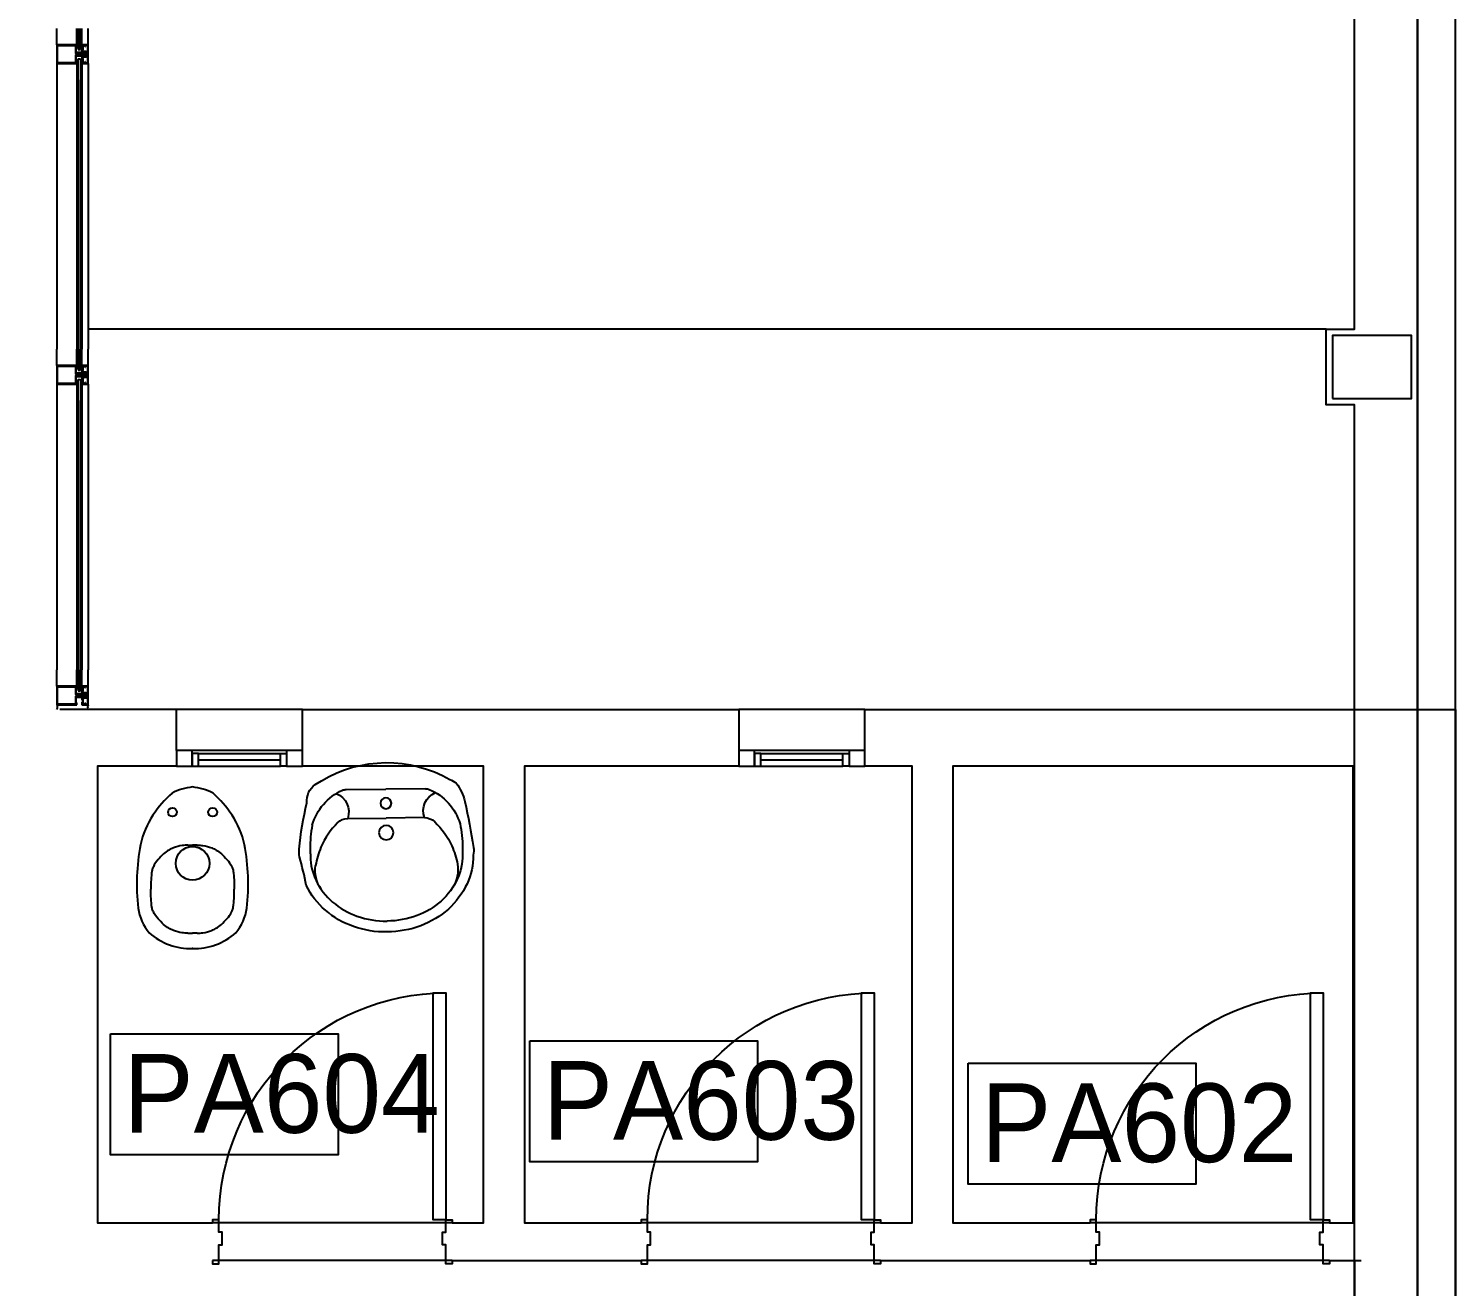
# Model space of a CAD drawing. Header units: millimetres. Extents: x 1473.7 to 1568.7, y 1808.4 to 1881.8.
# Drawn here: x 1505.091 to 1509.62, y 1818.577 to 1822.571 of the extents above; entities that cross this region are included whole.
import ezdxf

# ---------------------------------------------------------------- set-up
doc = ezdxf.new("R2010")
doc.units = ezdxf.units.MM
doc.layers.get('0').update_dxf_attribs({"linetype": 'CONTINUOUS'})
for name, color, linetype in [('0-OBSERVACIONES', 6, 'CONTINUOUS'), ('10-CARP-HOJA-PUER', 4, 'CONTINUOUS'), ('10-CARP-MARC', 2, 'CONTINUOUS'), ('10-CARP-SLIA', 14, 'CONTINUOUS'), ('AR - CARPINTERIA 1', 1, 'CONTINUOUS'), ('AR - CURTAIN WALL', 1, 'CONTINUOUS'), ('AR - INST. SANITARIA', 2, 'CONTINUOUS'), ('AR - LADRILLO VISTO', 3, 'CONTINUOUS'), ('AR - PROYECCION 1', 2, 'CONTINUOUS'), ('AR - REVESTIMIENTO', 21, 'CONTINUOUS'), ('AR - REVOQUE', 8, 'CONTINUOUS'), ('AR - VISTA 1', 8, 'CONTINUOUS'), ('ES - LINEA OFICIAL', 6, 'CONTINUOUS'), ('ES-COLUMNAS', 5, 'CONTINUOUS'), ('ESTRUCTURA', 3, 'CONTINUOUS'), ('SANITARIO', 2, 'CONTINUOUS'), ('Sanitario_Detalle', 8, 'CONTINUOUS'), ('TEXTO', 7, 'CONTINUOUS')]:
    doc.layers.add(name, color=color, linetype=linetype)

# ---------------------------------------------------------------- blocks, each defined once
blk = doc.blocks.new('Puerta 76.1')
at = {"layer": '10-CARP-HOJA-PUER'}
blk.add_lwpolyline([(0.02, 0.13), (0.06, 0.13), (0.06, 0.85), (0.02, 0.85), (0.02, 0.13)], dxfattribs=at)
at = {"layer": '10-CARP-MARC'}
for points in [[(0, 0), (0, -0.01), (0.02, -0.01), (0.02, 0.05), (0.03, 0.05), (0.03, 0.09), (0.02, 0.09), (0.02, 0.13), (0, 0.13), (0, 0.12)], [(0.76, 0), (0.76, -0.01), (0.74, -0.01), (0.74, 0.05), (0.73, 0.05), (0.73, 0.09), (0.74, 0.09), (0.74, 0.13), (0.76, 0.13), (0.76, 0.12)]]:
    blk.add_lwpolyline(points, dxfattribs=at)
at = {"layer": '10-CARP-SLIA'}
for p, q in [((0, 0.12), (0.76, 0.12)), ((0, 0), (0.76, 0))]:
    blk.add_line(p, q, dxfattribs=at)
blk.add_arc((0.02, 0.13), 0.72, 0, 90, dxfattribs=at)
blk = doc.blocks.new('CWALL 02')
for p, q in [((0.051808, 0.098935), (0, 0.098935)), ((0.111021, 0.098935), (0.051808, 0.098935)), ((0.051808, 0.098935), (0.051808, 0.035774)), ((0.053782, 0.041104), (0.053782, 0.095974)), ((0.054769, 0.096961), (0.10806, 0.096961)), ((0.109047, 0.095974), (0.109047, 0.041104)), ((0.111021, 0.098935), (0.162829, 0.098935)), ((0.111021, 0.035774), (0.111021, 0.098935)), ((0.051808, 0.035774), (0, 0.035774)), ((0, 0.031703), (0.066463, 0.031703)), ((0.066463, 0.023808), (0, 0.023808)), ((0.051505, 0.019738), (0, 0.019738)), ((0.051808, 0), (0, 0)), ((0.051533, 0.035478), (0.053979, 0.035478)), ((0.051808, 0.035774), (0.05319, 0.035774)), ((0.052795, 0.019738), (0.051808, 0.019738)), ((0.051808, 0.019738), (0.051808, 0)), ((0.051808, 0), (0.111021, 0)), ((0.054832, 0.033998), (0.052634, 0.033998)), ((0.052795, 0.015131), (0.052795, 0.019738)), ((0.053782, 0.013422), (0.052795, 0.015131)), ((0.052992, 0.036959), (0.052992, 0.038143)), ((0.052992, 0.038143), (0.05694, 0.038143)), ((0.05319, 0.036959), (0.052992, 0.036959)), ((0.052992, 0.012966), (0.053782, 0.013422)), ((0.052992, 0.012322), (0.052992, 0.012966)), ((0.053782, 0.010954), (0.052992, 0.012322)), ((0.052992, 0.010499), (0.053782, 0.010954)), ((0.052992, 0.009277), (0.052992, 0.010499)), ((0.056743, 0.009277), (0.052992, 0.009277)), ((0.052992, 0.001974), (0.052992, 0.00829)), ((0.052992, 0.00829), (0.056743, 0.00829)), ((0.054421, 0.013349), (0.053437, 0.012775)), ((0.053437, 0.012775), (0.055164, 0.009771)), ((0.053457, 0.020034), (0.055904, 0.020034)), ((0.053486, 0.036959), (0.053979, 0.038143)), ((0.053979, 0.036959), (0.053486, 0.036959)), ((0.109343, 0.00148), (0.053486, 0.00148)), ((0.053683, 0.036268), (0.053683, 0.036465)), ((0.055114, 0.019738), (0.053733, 0.019738)), ((0.053733, 0.019738), (0.053733, 0.014545)), ((0.053733, 0.014545), (0.054421, 0.013349)), ((0.053979, 0.038143), (0.055953, 0.038143)), ((0.053979, 0.035478), (0.053979, 0.036959)), ((0.056757, 0.021514), (0.054558, 0.021514)), ((0.076826, 0.040117), (0.054769, 0.040117)), ((0.054769, 0.012401), (0.055756, 0.012977)), ((0.056002, 0.010264), (0.054769, 0.012401)), ((0.055756, 0.012977), (0.054772, 0.014652)), ((0.054917, 0.017369), (0.054917, 0.018553)), ((0.054917, 0.018553), (0.055114, 0.018553)), ((0.058864, 0.017369), (0.054917, 0.017369)), ((0.055164, 0.009771), (0.056002, 0.010264)), ((0.055198, 0.015395), (0.066019, 0.015395)), ((0.055904, 0.018553), (0.05541, 0.018553)), ((0.05541, 0.018553), (0.055904, 0.017369)), ((0.055608, 0.019047), (0.055608, 0.019244)), ((0.055904, 0.020034), (0.055904, 0.018553)), ((0.055904, 0.017369), (0.057878, 0.017369)), ((0.055953, 0.038143), (0.056447, 0.036959)), ((0.056447, 0.036959), (0.055953, 0.036959)), ((0.055953, 0.036959), (0.055953, 0.035478)), ((0.055953, 0.035478), (0.05842, 0.035478)), ((0.058091, 0.033998), (0.055953, 0.033998)), ((0.056249, 0.036465), (0.056249, 0.036268)), ((0.05694, 0.036959), (0.056743, 0.036959)), ((0.056743, 0.035774), (0.058124, 0.035774)), ((0.056743, 0.00829), (0.056743, 0.009277)), ((0.05694, 0.038143), (0.05694, 0.036959)), ((0.060016, 0.021514), (0.057878, 0.021514)), ((0.057878, 0.018553), (0.057878, 0.020034)), ((0.057878, 0.020034), (0.060345, 0.020034)), ((0.057878, 0.017369), (0.058371, 0.018553)), ((0.058371, 0.018553), (0.057878, 0.018553)), ((0.058124, 0.035774), (0.058124, 0.037649)), ((0.058174, 0.019244), (0.058174, 0.019047)), ((0.05842, 0.035478), (0.05842, 0.036959)), ((0.058618, 0.038143), (0.075839, 0.038143)), ((0.059999, 0.019738), (0.058667, 0.019738)), ((0.058667, 0.018553), (0.058864, 0.018553)), ((0.058864, 0.018553), (0.058864, 0.017369)), ((0.059999, 0.017863), (0.059999, 0.019738)), ((0.060345, 0.020034), (0.060345, 0.018553)), ((0.065032, 0.017369), (0.060493, 0.017369)), ((0.065526, 0.018257), (0.065526, 0.017863)), ((0.066463, 0.031703), (0.066463, 0.023808)), ((0.075592, 0.019738), (0.067006, 0.019738)), ((0.0675, 0.016876), (0.0675, 0.01727)), ((0.067993, 0.017764), (0.072138, 0.017764)), ((0.072039, 0.013619), (0.09079, 0.013619)), ((0.072039, 0.012657), (0.072039, 0.013619)), ((0.09079, 0.012657), (0.072039, 0.012657)), ((0.072631, 0.01727), (0.072631, 0.015593)), ((0.072977, 0.011361), (0.072977, 0.012422)), ((0.072977, 0.012422), (0.089852, 0.012422)), ((0.089852, 0.011361), (0.072977, 0.011361)), ((0.089384, 0.01108), (0.073446, 0.01108)), ((0.073446, 0.01108), (0.073446, 0.006449)), ((0.074112, 0.014112), (0.079934, 0.014112)), ((0.074605, 0.01658), (0.074605, 0.01806)), ((0.075099, 0.018553), (0.075592, 0.018553)), ((0.075099, 0.016826), (0.075099, 0.017813)), ((0.081415, 0.016086), (0.075099, 0.016086)), ((0.087368, 0.004574), (0.075555, 0.004574)), ((0.075592, 0.018307), (0.075839, 0.018307)), ((0.087237, 0.016333), (0.075592, 0.016333)), ((0.076085, 0.019047), (0.076085, 0.019244)), ((0.076332, 0.037649), (0.076332, 0.021958)), ((0.076332, 0.021958), (0.077319, 0.021958)), ((0.076332, 0.0188), (0.076332, 0.021711)), ((0.076332, 0.021711), (0.077368, 0.021711)), ((0.077664, 0.006449), (0.077664, 0.01108)), ((0.078306, 0.037649), (0.078306, 0.038636)), ((0.078306, 0.03317), (0.078306, 0.034195)), ((0.078306, 0.022945), (0.078306, 0.024168)), ((0.078972, 0.032691), (0.078409, 0.032996)), ((0.078409, 0.024341), (0.078972, 0.024646)), ((0.078429, 0.03205), (0.078972, 0.032344)), ((0.078972, 0.031408), (0.078429, 0.031703)), ((0.078429, 0.030767), (0.078972, 0.031061)), ((0.078972, 0.030125), (0.078429, 0.03042)), ((0.078429, 0.029484), (0.078972, 0.029778)), ((0.078972, 0.028842), (0.078429, 0.029137)), ((0.078429, 0.028201), (0.078972, 0.028495)), ((0.078972, 0.027559), (0.078429, 0.027854)), ((0.078429, 0.026918), (0.078972, 0.027212)), ((0.078972, 0.026277), (0.078429, 0.026571)), ((0.078429, 0.025635), (0.078972, 0.025929)), ((0.078972, 0.024994), (0.078429, 0.025288)), ((0.078466, 0.032148), (0.079029, 0.03271)), ((0.078466, 0.032148), (0.084363, 0.032148)), ((0.078466, 0.013666), (0.078466, 0.032148)), ((0.08403, 0.037156), (0.078799, 0.037156)), ((0.079029, 0.013619), (0.079029, 0.03271)), ((0.079029, 0.03271), (0.0838, 0.03271)), ((0.079293, 0.035182), (0.083536, 0.035182)), ((0.079342, 0.023685), (0.079342, 0.028027)), ((0.079934, 0.014112), (0.080428, 0.013619)), ((0.080428, 0.013619), (0.080921, 0.014112)), ((0.080921, 0.014112), (0.081415, 0.014112)), ((0.087731, 0.016086), (0.081415, 0.016086)), ((0.081415, 0.014112), (0.081908, 0.014112)), ((0.081908, 0.014112), (0.082401, 0.013619)), ((0.082401, 0.013619), (0.082895, 0.014112)), ((0.082895, 0.014112), (0.088718, 0.014112)), ((0.083487, 0.028027), (0.083487, 0.023685)), ((0.0838, 0.013619), (0.0838, 0.03271)), ((0.0838, 0.03271), (0.084363, 0.032148)), ((0.08442, 0.033638), (0.083857, 0.033333)), ((0.083857, 0.032986), (0.0844, 0.032691)), ((0.0844, 0.032344), (0.083857, 0.03205)), ((0.083857, 0.031703), (0.0844, 0.031408)), ((0.0844, 0.031061), (0.083857, 0.030767)), ((0.083857, 0.03042), (0.0844, 0.030125)), ((0.0844, 0.029778), (0.083857, 0.029484)), ((0.083857, 0.029137), (0.0844, 0.028842)), ((0.0844, 0.028495), (0.083857, 0.028201)), ((0.083857, 0.027854), (0.0844, 0.027559)), ((0.0844, 0.027212), (0.083857, 0.026918)), ((0.083857, 0.026571), (0.0844, 0.026277)), ((0.0844, 0.025929), (0.083857, 0.025635)), ((0.083857, 0.025288), (0.0844, 0.024994)), ((0.0844, 0.024646), (0.083857, 0.024352)), ((0.083857, 0.024005), (0.08442, 0.0237)), ((0.084363, 0.032148), (0.084363, 0.013666)), ((0.084523, 0.038636), (0.084523, 0.037649)), ((0.084523, 0.034195), (0.084523, 0.033811)), ((0.084523, 0.023526), (0.084523, 0.022945)), ((0.085165, 0.01108), (0.085165, 0.006449)), ((0.085461, 0.021711), (0.086497, 0.021711)), ((0.08551, 0.021958), (0.086497, 0.021958)), ((0.10806, 0.040117), (0.086004, 0.040117)), ((0.086497, 0.021958), (0.086497, 0.037649)), ((0.086497, 0.021711), (0.086497, 0.0188)), ((0.086744, 0.019244), (0.086744, 0.019047)), ((0.08699, 0.038143), (0.104212, 0.038143)), ((0.08699, 0.018307), (0.087237, 0.018307)), ((0.095823, 0.019738), (0.087237, 0.019738)), ((0.087237, 0.018553), (0.087731, 0.018553)), ((0.087731, 0.017813), (0.087731, 0.016826)), ((0.088224, 0.01806), (0.088224, 0.01658)), ((0.089384, 0.006449), (0.089384, 0.01108)), ((0.089852, 0.012422), (0.089852, 0.011361)), ((0.090198, 0.015593), (0.090198, 0.01727)), ((0.090691, 0.017764), (0.094836, 0.017764)), ((0.09079, 0.013619), (0.09079, 0.012657)), ((0.09533, 0.01727), (0.09533, 0.016876)), ((0.162829, 0.031703), (0.096366, 0.031703)), ((0.096366, 0.031703), (0.096366, 0.023808)), ((0.096366, 0.023808), (0.162829, 0.023808)), ((0.09681, 0.015395), (0.107631, 0.015395)), ((0.097303, 0.017863), (0.097303, 0.018257)), ((0.102287, 0.017369), (0.097797, 0.017369)), ((0.104952, 0.020034), (0.102484, 0.020034)), ((0.102484, 0.020034), (0.102484, 0.018553)), ((0.104162, 0.019738), (0.102781, 0.019738)), ((0.102781, 0.019738), (0.102781, 0.017863)), ((0.102814, 0.021514), (0.104952, 0.021514)), ((0.103965, 0.017369), (0.103965, 0.018553)), ((0.103965, 0.018553), (0.104162, 0.018553)), ((0.107912, 0.017369), (0.103965, 0.017369)), ((0.104409, 0.035478), (0.104409, 0.036959)), ((0.106876, 0.035478), (0.104409, 0.035478)), ((0.104952, 0.017369), (0.104458, 0.018553)), ((0.104458, 0.018553), (0.104952, 0.018553)), ((0.104656, 0.019047), (0.104656, 0.019244)), ((0.104705, 0.037649), (0.104705, 0.035774)), ((0.104705, 0.035774), (0.106087, 0.035774)), ((0.104738, 0.033998), (0.106876, 0.033998)), ((0.104952, 0.018553), (0.104952, 0.020034)), ((0.106925, 0.017369), (0.104952, 0.017369)), ((0.105889, 0.036959), (0.105889, 0.038143)), ((0.105889, 0.038143), (0.109837, 0.038143)), ((0.106087, 0.036959), (0.105889, 0.036959)), ((0.106072, 0.021514), (0.108271, 0.021514)), ((0.109837, 0.009277), (0.106087, 0.009277)), ((0.106087, 0.009277), (0.106087, 0.00829)), ((0.106087, 0.00829), (0.109837, 0.00829)), ((0.106876, 0.038143), (0.106383, 0.036959)), ((0.106383, 0.036959), (0.106876, 0.036959)), ((0.10658, 0.036268), (0.10658, 0.036465)), ((0.10806, 0.012401), (0.106827, 0.010264)), ((0.106827, 0.010264), (0.107666, 0.009771)), ((0.10885, 0.038143), (0.106876, 0.038143)), ((0.106876, 0.036959), (0.106876, 0.035478)), ((0.109372, 0.020034), (0.106925, 0.020034)), ((0.106925, 0.020034), (0.106925, 0.018553)), ((0.106925, 0.018553), (0.107419, 0.018553)), ((0.107419, 0.018553), (0.106925, 0.017369)), ((0.108057, 0.014652), (0.107073, 0.012977)), ((0.107073, 0.012977), (0.10806, 0.012401)), ((0.107221, 0.019244), (0.107221, 0.019047)), ((0.107666, 0.009771), (0.109393, 0.012775)), ((0.109097, 0.019738), (0.107715, 0.019738)), ((0.107715, 0.018553), (0.107912, 0.018553)), ((0.107912, 0.018553), (0.107912, 0.017369)), ((0.107997, 0.033998), (0.110195, 0.033998)), ((0.108408, 0.013349), (0.109097, 0.014545)), ((0.109393, 0.012775), (0.108408, 0.013349)), ((0.109343, 0.036959), (0.10885, 0.038143)), ((0.10885, 0.035478), (0.10885, 0.036959)), ((0.10885, 0.036959), (0.109343, 0.036959)), ((0.111297, 0.035478), (0.10885, 0.035478)), ((0.110034, 0.015131), (0.109047, 0.013422)), ((0.109047, 0.013422), (0.109837, 0.012966)), ((0.109837, 0.012322), (0.109047, 0.010954)), ((0.109047, 0.010954), (0.109837, 0.010499)), ((0.109097, 0.014545), (0.109097, 0.019738)), ((0.109146, 0.036465), (0.109146, 0.036268)), ((0.109837, 0.036959), (0.109639, 0.036959)), ((0.109639, 0.035774), (0.111021, 0.035774)), ((0.109837, 0.038143), (0.109837, 0.036959)), ((0.109837, 0.012966), (0.109837, 0.012322)), ((0.109837, 0.010499), (0.109837, 0.009277)), ((0.109837, 0.00829), (0.109837, 0.001974)), ((0.110034, 0.019738), (0.110034, 0.015131)), ((0.111021, 0.019738), (0.110034, 0.019738)), ((0.111021, 0.035774), (0.162829, 0.035774)), ((0.111021, 0), (0.111021, 0.019738)), ((0.111021, 0), (0.162829, 0)), ((0.111325, 0.019738), (0.162829, 0.019738))]:
    blk.add_line(p, q)
for centre, radius, start, end in [((0.054769, 0.095974), 0.000987, 90, 180), ((0.10806, 0.095974), 0.000987, 0, 90), ((0.048503, 0.032167), 0.00042, 94.518933, 239.340056), ((0.048787, 0.032972), 0.001268, 246.838107, 279.572638), ((0.04801, 0.03614), 0.003584, 277.363163, 349.364424), ((0.050086, 0.02364), 0.001553, 173.758737, 235.129071), ((0.048327, 0.035828), 0.004161, 279.2844, 326.059324), ((0.046066, 0.017291), 0.005963, 15.662532, 58.320482), ((0.050427, 0.023345), 0.00042, 120.659944, 265.481067), ((0.050712, 0.02254), 0.001268, 80.427362, 113.161893), ((0.049935, 0.019372), 0.003584, 10.635576, 82.636837), ((0.050251, 0.019684), 0.004161, 33.940676, 80.7156), ((0.052634, 0.033011), 0.000987, 90, 150), ((0.052656, 0.032132), 0.000359, 94.691808, 229.858362), ((0.052932, 0.032622), 0.000918, 236.409677, 288.113715), ((0.052472, 0.035084), 0.002598, 273.410662, 335.294258), ((0.053486, 0.001974), 0.000493, 180, 270), ((0.05319, 0.036465), 0.000493, 0, 90), ((0.05319, 0.036268), 0.000493, 270, 0), ((0.052049, 0.03596), 0.00437, 285.506809, 333.312524), ((0.054558, 0.022501), 0.000987, 210, 270), ((0.054769, 0.041104), 0.000987, 180, 270), ((0.05458, 0.02338), 0.000359, 130.141638, 265.308192), ((0.054856, 0.02289), 0.000918, 71.886285, 123.590323), ((0.054396, 0.020428), 0.002598, 24.705742, 86.589338), ((0.055198, 0.014902), 0.000493, 90, 210.425784), ((0.055114, 0.019244), 0.000493, 0, 90), ((0.055114, 0.019047), 0.000493, 270, 0), ((0.053973, 0.019551), 0.00437, 26.687476, 74.493191), ((0.056743, 0.036465), 0.000493, 90, 180), ((0.056743, 0.036268), 0.000493, 180, 270), ((0.058091, 0.033011), 0.000987, 25.718883, 90), ((0.058618, 0.037649), 0.000493, 90, 180), ((0.058667, 0.019244), 0.000493, 90, 180), ((0.058667, 0.019047), 0.000493, 180, 270), ((0.058914, 0.036959), 0.000493, 14.036243, 180), ((0.062884, 0.036472), 0.004943, 217.842655, 251.950502), ((0.063512, 0.036351), 0.004183, 169.989613, 249.220115), ((0.060493, 0.017863), 0.000493, 180, 270), ((0.060016, 0.022501), 0.000987, 270, 334.281117), ((0.060838, 0.018553), 0.000493, 180, 345.963757), ((0.064808, 0.01904), 0.004943, 108.049498, 142.157345), ((0.065436, 0.019161), 0.004183, 110.779885, 190.010387), ((0.06173, 0.032775), 0.001072, 249.387224, 283.154358), ((0.061893, 0.032094), 0.000371, 282.502102, 68.754835), ((0.063654, 0.022736), 0.001072, 76.845642, 110.612776), ((0.063818, 0.023418), 0.000371, 291.245165, 77.497898), ((0.065032, 0.017863), 0.000493, 270, 0), ((0.067006, 0.018257), 0.00148, 90, 180), ((0.066019, 0.016876), 0.00148, 270, 0), ((0.067993, 0.01727), 0.000493, 90, 180), ((0.072138, 0.01727), 0.000493, 0, 90), ((0.074112, 0.015593), 0.00148, 180, 270), ((0.075555, 0.006696), 0.002124, 186.670126, 353.329874), ((0.075099, 0.01806), 0.000493, 90, 180), ((0.075099, 0.01658), 0.000493, 180, 270), ((0.075592, 0.017813), 0.000493, 90, 180), ((0.075592, 0.016826), 0.000493, 180, 270), ((0.075592, 0.019244), 0.000493, 0, 90), ((0.075592, 0.019047), 0.000493, 270, 0), ((0.075839, 0.037649), 0.000493, 0, 90), ((0.075839, 0.0188), 0.000493, 270, 0), ((0.076826, 0.038636), 0.00148, 0, 90), ((0.077319, 0.022945), 0.000987, 270, 0), ((0.077368, 0.023685), 0.001974, 270, 0), ((0.081415, 0.00926), 0.004686, 216.846972, 323.153028), ((0.078799, 0.037649), 0.000493, 180, 270), ((0.079293, 0.034195), 0.000987, 90, 180), ((0.078503, 0.03317), 0.000197, 180, 241.557072), ((0.078503, 0.024168), 0.000197, 118.442929, 180), ((0.078523, 0.031876), 0.000197, 118.442929, 241.557071), ((0.078523, 0.030593), 0.000197, 118.442929, 241.557071), ((0.078523, 0.02931), 0.000197, 118.442929, 241.557071), ((0.078523, 0.028027), 0.000197, 118.442929, 241.557071), ((0.078523, 0.026744), 0.000197, 118.442929, 241.557071), ((0.078523, 0.025461), 0.000197, 118.442929, 241.557072), ((0.078878, 0.032518), 0.000197, 298.442929, 61.557071), ((0.078878, 0.031235), 0.000197, 298.442929, 61.557071), ((0.078878, 0.029952), 0.000197, 298.442929, 61.557071), ((0.078878, 0.028669), 0.000197, 298.442929, 61.557071), ((0.078878, 0.027386), 0.000197, 298.442929, 61.557071), ((0.078878, 0.026103), 0.000197, 298.442929, 61.557071), ((0.078878, 0.02482), 0.000197, 298.442929, 61.557072), ((0.081415, 0.028027), 0.002072, 0, 180), ((0.085461, 0.023685), 0.001974, 180, 270), ((0.083536, 0.034195), 0.000987, 0, 90), ((0.083951, 0.033159), 0.000197, 118.442928, 241.557071), ((0.083951, 0.031876), 0.000197, 118.442929, 241.557071), ((0.083951, 0.030593), 0.000197, 118.442929, 241.557071), ((0.083951, 0.02931), 0.000197, 118.442929, 241.557071), ((0.083951, 0.028027), 0.000197, 118.442929, 241.557071), ((0.083951, 0.026744), 0.000197, 118.442928, 241.557071), ((0.083951, 0.025461), 0.000197, 118.442929, 241.557071), ((0.083951, 0.024179), 0.000197, 118.442929, 241.557071), ((0.08403, 0.037649), 0.000493, 270, 0), ((0.084306, 0.032518), 0.000197, 298.442928, 61.557071), ((0.084306, 0.031235), 0.000197, 298.442928, 61.557071), ((0.084306, 0.029952), 0.000197, 298.442928, 61.557071), ((0.084306, 0.028669), 0.000197, 298.442929, 61.557071), ((0.084306, 0.027386), 0.000197, 298.442929, 61.557071), ((0.084306, 0.026103), 0.000197, 298.442929, 61.557071), ((0.084306, 0.02482), 0.000197, 298.442929, 61.557071), ((0.084326, 0.033811), 0.000197, 298.442928, 0), ((0.084326, 0.023526), 0.000197, 360, 61.557071), ((0.08551, 0.022945), 0.000987, 180, 270), ((0.086004, 0.038636), 0.00148, 90, 180), ((0.087274, 0.006696), 0.002124, 186.670126, 353.329874), ((0.08699, 0.037649), 0.000493, 90, 180), ((0.08699, 0.0188), 0.000493, 180, 270), ((0.087237, 0.019244), 0.000493, 90, 180), ((0.087237, 0.019047), 0.000493, 180, 270), ((0.087237, 0.017813), 0.000493, 0, 90), ((0.087237, 0.016826), 0.000493, 270, 0), ((0.087731, 0.01806), 0.000493, 360, 90), ((0.087731, 0.01658), 0.000493, 270, 0), ((0.088718, 0.015593), 0.00148, 270, 0), ((0.090691, 0.01727), 0.000493, 90, 180), ((0.094836, 0.01727), 0.000493, 0, 90), ((0.09681, 0.016876), 0.00148, 180, 270), ((0.095823, 0.018257), 0.00148, 0, 90), ((0.097797, 0.017863), 0.000493, 180, 270), ((0.099012, 0.023418), 0.000371, 102.502102, 248.754835), ((0.097393, 0.019161), 0.004183, 349.989613, 69.220115), ((0.099175, 0.022736), 0.001072, 69.387224, 103.154358), ((0.098021, 0.01904), 0.004943, 37.842655, 71.950502), ((0.100936, 0.032094), 0.000371, 111.245165, 257.497898), ((0.099317, 0.036351), 0.004183, 290.779885, 10.010387), ((0.1011, 0.032775), 0.001072, 256.845642, 290.612776), ((0.099946, 0.036472), 0.004943, 288.049498, 322.157345), ((0.101991, 0.018553), 0.000493, 194.036243, 0), ((0.102814, 0.022501), 0.000987, 205.718883, 270), ((0.102287, 0.017863), 0.000493, 270, 0), ((0.103915, 0.036959), 0.000493, 360, 165.963757), ((0.104738, 0.033011), 0.000987, 90, 154.281117), ((0.104162, 0.019244), 0.000493, 0, 90), ((0.104162, 0.019047), 0.000493, 270, 0), ((0.104212, 0.037649), 0.000493, 0, 90), ((0.108856, 0.019551), 0.00437, 105.506809, 153.312524), ((0.108433, 0.020428), 0.002598, 93.410662, 155.294258), ((0.106087, 0.036465), 0.000493, 0, 90), ((0.106087, 0.036268), 0.000493, 270, 0), ((0.11078, 0.03596), 0.00437, 206.687476, 254.493191), ((0.107715, 0.019244), 0.000493, 90, 180), ((0.107715, 0.019047), 0.000493, 180, 270), ((0.107631, 0.014902), 0.000493, 329.574216, 90), ((0.107973, 0.02289), 0.000918, 56.409677, 108.113715), ((0.110357, 0.035084), 0.002598, 204.705742, 266.589338), ((0.10806, 0.041104), 0.000987, 270, 0), ((0.108271, 0.022501), 0.000987, 270, 330), ((0.108249, 0.02338), 0.000359, 274.691808, 49.858362), ((0.112578, 0.019684), 0.004161, 99.2844, 146.059324), ((0.109639, 0.036465), 0.000493, 90, 180), ((0.109639, 0.036268), 0.000493, 180, 270), ((0.109343, 0.001974), 0.000493, 270, 0), ((0.112894, 0.019372), 0.003584, 97.363163, 169.364424), ((0.109897, 0.032622), 0.000918, 251.886285, 303.590323), ((0.110195, 0.033011), 0.000987, 30, 90), ((0.110173, 0.032132), 0.000359, 310.141638, 85.308192), ((0.116763, 0.017291), 0.005963, 121.679518, 164.337468), ((0.114502, 0.035828), 0.004161, 213.940676, 260.7156), ((0.114819, 0.03614), 0.003584, 190.635576, 262.636837), ((0.112117, 0.02254), 0.001268, 66.838107, 99.572638), ((0.112402, 0.023345), 0.00042, 274.518933, 59.340056), ((0.112743, 0.02364), 0.001553, 304.870929, 6.241263), ((0.114042, 0.032972), 0.001268, 260.427362, 293.161893), ((0.114327, 0.032167), 0.00042, 300.659944, 85.481067)]:
    blk.add_arc(centre, radius, start, end)
blk = doc.blocks.new('CWALL 01')
for p, q in [((0.074213, 0.099158), (0.015, 0.099158)), ((0.015, 0.099158), (0.015, 0.035998)), ((0.016974, 0.041327), (0.016974, 0.096198)), ((0.017961, 0.097184), (0.071252, 0.097184)), ((0.072239, 0.096198), (0.072239, 0.041327)), ((0.074213, 0.099158), (0.126021, 0.099158)), ((0.074213, 0.035998), (0.074213, 0.099158)), ((0.015, 0.035998), (0.016382, 0.035998)), ((0.015987, 0.019961), (0.015, 0.019961)), ((0.015, 0.019961), (0.015, 0.000224)), ((0.015, 0.000224), (0.074213, 0.000224)), ((0.015987, 0.015354), (0.015987, 0.019961)), ((0.016974, 0.013645), (0.015987, 0.015354)), ((0.016184, 0.037182), (0.016184, 0.038366)), ((0.016184, 0.038366), (0.020132, 0.038366)), ((0.016382, 0.037182), (0.016184, 0.037182)), ((0.016184, 0.013189), (0.016974, 0.013645)), ((0.016184, 0.012545), (0.016184, 0.013189)), ((0.016974, 0.011178), (0.016184, 0.012545)), ((0.016184, 0.010722), (0.016974, 0.011178)), ((0.016184, 0.0095), (0.016184, 0.010722)), ((0.019934, 0.0095), (0.016184, 0.0095)), ((0.016184, 0.002197), (0.016184, 0.008513)), ((0.016184, 0.008513), (0.019934, 0.008513)), ((0.017613, 0.013572), (0.016628, 0.012998)), ((0.016628, 0.012998), (0.018355, 0.009995)), ((0.072535, 0.001704), (0.016678, 0.001704)), ((0.016875, 0.036491), (0.016875, 0.036689)), ((0.018306, 0.019961), (0.016924, 0.019961)), ((0.016924, 0.019961), (0.016924, 0.014769)), ((0.016924, 0.014769), (0.017613, 0.013572)), ((0.017171, 0.038366), (0.019145, 0.038366)), ((0.040017, 0.04034), (0.017961, 0.04034)), ((0.017961, 0.012625), (0.018948, 0.013201)), ((0.019194, 0.010488), (0.017961, 0.012625)), ((0.018948, 0.013201), (0.017964, 0.014876)), ((0.018109, 0.017593), (0.018109, 0.018777)), ((0.018109, 0.018777), (0.018306, 0.018777)), ((0.022056, 0.017593), (0.018109, 0.017593)), ((0.018355, 0.009995), (0.019194, 0.010488)), ((0.01839, 0.015619), (0.029211, 0.015619)), ((0.018799, 0.01927), (0.018799, 0.019468)), ((0.019441, 0.036689), (0.019441, 0.036491)), ((0.020132, 0.037182), (0.019934, 0.037182)), ((0.019934, 0.035998), (0.021316, 0.035998)), ((0.019934, 0.008513), (0.019934, 0.0095)), ((0.020132, 0.038366), (0.020132, 0.037182)), ((0.021316, 0.035998), (0.021316, 0.037873)), ((0.021365, 0.019468), (0.021365, 0.01927)), ((0.021809, 0.038366), (0.039031, 0.038366)), ((0.023191, 0.019961), (0.021859, 0.019961)), ((0.021859, 0.018777), (0.022056, 0.018777)), ((0.022056, 0.018777), (0.022056, 0.017593)), ((0.023191, 0.018086), (0.023191, 0.019961)), ((0.028224, 0.017593), (0.023685, 0.017593)), ((0.028718, 0.018481), (0.028718, 0.018086)), ((0.038784, 0.019961), (0.030198, 0.019961)), ((0.030691, 0.017099), (0.030691, 0.017494)), ((0.031185, 0.017987), (0.03533, 0.017987)), ((0.035231, 0.013842), (0.053982, 0.013842)), ((0.035231, 0.01288), (0.035231, 0.013842)), ((0.053982, 0.01288), (0.035231, 0.01288)), ((0.035823, 0.017494), (0.035823, 0.015816)), ((0.036169, 0.011585), (0.036169, 0.012646)), ((0.036169, 0.012646), (0.053044, 0.012646)), ((0.053044, 0.011585), (0.036169, 0.011585)), ((0.052575, 0.011304), (0.036637, 0.011304)), ((0.036637, 0.011304), (0.036637, 0.006673)), ((0.037303, 0.014336), (0.043126, 0.014336)), ((0.037797, 0.016803), (0.037797, 0.018283)), ((0.03829, 0.018777), (0.038784, 0.018777)), ((0.03829, 0.01705), (0.03829, 0.018037)), ((0.044606, 0.01631), (0.03829, 0.01631)), ((0.05056, 0.004798), (0.038747, 0.004798)), ((0.038784, 0.01853), (0.039031, 0.01853)), ((0.050429, 0.016556), (0.038784, 0.016556)), ((0.039277, 0.01927), (0.039277, 0.019468)), ((0.039524, 0.037873), (0.039524, 0.022182)), ((0.039524, 0.022182), (0.040511, 0.022182)), ((0.039524, 0.019024), (0.039524, 0.021935)), ((0.039524, 0.021935), (0.04056, 0.021935)), ((0.040856, 0.006673), (0.040856, 0.011304)), ((0.041498, 0.037873), (0.041498, 0.03886)), ((0.041498, 0.033393), (0.041498, 0.034419)), ((0.041498, 0.023168), (0.041498, 0.024391)), ((0.042164, 0.032915), (0.041601, 0.03322)), ((0.041601, 0.024565), (0.042164, 0.02487)), ((0.041621, 0.032273), (0.042164, 0.032568)), ((0.042164, 0.031632), (0.041621, 0.031926)), ((0.041621, 0.03099), (0.042164, 0.031285)), ((0.042164, 0.030349), (0.041621, 0.030643)), ((0.041621, 0.029707), (0.042164, 0.030002)), ((0.042164, 0.029066), (0.041621, 0.02936)), ((0.041621, 0.028424), (0.042164, 0.028719)), ((0.042164, 0.027783), (0.041621, 0.028077)), ((0.041621, 0.027142), (0.042164, 0.027436)), ((0.042164, 0.0265), (0.041621, 0.026794)), ((0.041621, 0.025859), (0.042164, 0.026153)), ((0.042164, 0.025217), (0.041621, 0.025511)), ((0.041658, 0.032371), (0.042221, 0.032934)), ((0.041658, 0.032371), (0.047555, 0.032371)), ((0.041658, 0.013889), (0.041658, 0.032371)), ((0.047222, 0.03738), (0.041991, 0.03738)), ((0.042221, 0.013842), (0.042221, 0.032934)), ((0.042221, 0.032934), (0.046992, 0.032934)), ((0.042485, 0.035406), (0.046728, 0.035406)), ((0.042534, 0.023909), (0.042534, 0.028251)), ((0.043126, 0.014336), (0.043619, 0.013842)), ((0.043619, 0.013842), (0.044113, 0.014336)), ((0.044113, 0.014336), (0.044606, 0.014336)), ((0.050922, 0.01631), (0.044606, 0.01631)), ((0.044606, 0.014336), (0.0451, 0.014336)), ((0.0451, 0.014336), (0.045593, 0.013842)), ((0.045593, 0.013842), (0.046087, 0.014336)), ((0.046087, 0.014336), (0.051909, 0.014336)), ((0.046679, 0.028251), (0.046679, 0.023909)), ((0.046992, 0.013842), (0.046992, 0.032934)), ((0.046992, 0.032934), (0.047555, 0.032371)), ((0.047612, 0.033861), (0.047049, 0.033556)), ((0.047049, 0.033209), (0.047592, 0.032915)), ((0.047592, 0.032568), (0.047049, 0.032273)), ((0.047049, 0.031926), (0.047592, 0.031632)), ((0.047592, 0.031285), (0.047049, 0.03099)), ((0.047049, 0.030643), (0.047592, 0.030349)), ((0.047592, 0.030002), (0.047049, 0.029707)), ((0.047049, 0.02936), (0.047592, 0.029066)), ((0.047592, 0.028719), (0.047049, 0.028424)), ((0.047049, 0.028077), (0.047592, 0.027783)), ((0.047592, 0.027436), (0.047049, 0.027142)), ((0.047049, 0.026794), (0.047592, 0.0265)), ((0.047592, 0.026153), (0.047049, 0.025859)), ((0.047049, 0.025511), (0.047592, 0.025217)), ((0.047592, 0.02487), (0.047049, 0.024576)), ((0.047049, 0.024229), (0.047612, 0.023924)), ((0.047555, 0.032371), (0.047555, 0.013889)), ((0.047715, 0.03886), (0.047715, 0.037873)), ((0.047715, 0.034419), (0.047715, 0.034035)), ((0.047715, 0.02375), (0.047715, 0.023168)), ((0.048357, 0.011304), (0.048357, 0.006673)), ((0.048653, 0.021935), (0.049689, 0.021935)), ((0.048702, 0.022182), (0.049689, 0.022182)), ((0.071252, 0.04034), (0.049195, 0.04034)), ((0.049689, 0.022182), (0.049689, 0.037873)), ((0.049689, 0.021935), (0.049689, 0.019024)), ((0.049936, 0.019468), (0.049936, 0.01927)), ((0.050182, 0.038366), (0.067403, 0.038366)), ((0.050182, 0.01853), (0.050429, 0.01853)), ((0.059015, 0.019961), (0.050429, 0.019961)), ((0.050429, 0.018777), (0.050922, 0.018777)), ((0.050922, 0.018037), (0.050922, 0.01705)), ((0.051416, 0.018283), (0.051416, 0.016803)), ((0.052575, 0.006673), (0.052575, 0.011304)), ((0.053044, 0.012646), (0.053044, 0.011585)), ((0.05339, 0.015816), (0.05339, 0.017494)), ((0.053883, 0.017987), (0.058028, 0.017987)), ((0.053982, 0.013842), (0.053982, 0.01288)), ((0.058521, 0.017494), (0.058521, 0.017099)), ((0.126021, 0.031927), (0.059558, 0.031927)), ((0.059558, 0.031927), (0.059558, 0.024032)), ((0.059558, 0.024032), (0.126021, 0.024032)), ((0.060002, 0.015619), (0.070823, 0.015619)), ((0.060495, 0.018086), (0.060495, 0.018481)), ((0.065479, 0.017593), (0.060989, 0.017593)), ((0.068143, 0.020257), (0.065676, 0.020257)), ((0.065676, 0.020257), (0.065676, 0.018777)), ((0.067354, 0.019961), (0.065972, 0.019961)), ((0.065972, 0.019961), (0.065972, 0.018086)), ((0.066005, 0.021738), (0.068143, 0.021738)), ((0.067157, 0.017593), (0.067157, 0.018777)), ((0.067157, 0.018777), (0.067354, 0.018777)), ((0.071104, 0.017593), (0.067157, 0.017593)), ((0.067601, 0.035702), (0.067601, 0.037182)), ((0.070068, 0.035702), (0.067601, 0.035702)), ((0.068143, 0.017593), (0.06765, 0.018777)), ((0.06765, 0.018777), (0.068143, 0.018777)), ((0.067847, 0.01927), (0.067847, 0.019468)), ((0.067897, 0.037873), (0.067897, 0.035998)), ((0.067897, 0.035998), (0.069278, 0.035998)), ((0.06793, 0.034222), (0.070068, 0.034222)), ((0.068143, 0.018777), (0.068143, 0.020257)), ((0.070117, 0.017593), (0.068143, 0.017593)), ((0.069081, 0.037182), (0.069081, 0.038366)), ((0.069081, 0.038366), (0.073028, 0.038366)), ((0.069278, 0.037182), (0.069081, 0.037182)), ((0.069264, 0.021738), (0.071463, 0.021738)), ((0.073028, 0.0095), (0.069278, 0.0095)), ((0.069278, 0.0095), (0.069278, 0.008513)), ((0.069278, 0.008513), (0.073028, 0.008513)), ((0.070068, 0.038366), (0.069574, 0.037182)), ((0.069574, 0.037182), (0.070068, 0.037182)), ((0.069772, 0.036491), (0.069772, 0.036689)), ((0.071252, 0.012625), (0.070019, 0.010488)), ((0.070019, 0.010488), (0.070857, 0.009995)), ((0.072042, 0.038366), (0.070068, 0.038366)), ((0.070068, 0.037182), (0.070068, 0.035702)), ((0.072564, 0.020257), (0.070117, 0.020257)), ((0.070117, 0.020257), (0.070117, 0.018777)), ((0.070117, 0.018777), (0.070611, 0.018777)), ((0.070611, 0.018777), (0.070117, 0.017593)), ((0.071249, 0.014876), (0.070265, 0.013201)), ((0.070265, 0.013201), (0.071252, 0.012625)), ((0.070413, 0.019468), (0.070413, 0.01927)), ((0.070857, 0.009995), (0.072584, 0.012998)), ((0.072288, 0.019961), (0.070907, 0.019961)), ((0.070907, 0.018777), (0.071104, 0.018777)), ((0.071104, 0.018777), (0.071104, 0.017593)), ((0.071189, 0.034222), (0.073387, 0.034222)), ((0.0716, 0.013572), (0.072288, 0.014769)), ((0.072584, 0.012998), (0.0716, 0.013572)), ((0.072535, 0.037182), (0.072042, 0.038366)), ((0.072042, 0.035702), (0.072042, 0.037182)), ((0.072042, 0.037182), (0.072535, 0.037182)), ((0.074488, 0.035702), (0.072042, 0.035702)), ((0.073226, 0.015354), (0.072239, 0.013645)), ((0.072239, 0.013645), (0.073028, 0.013189)), ((0.073028, 0.012545), (0.072239, 0.011178)), ((0.072239, 0.011178), (0.073028, 0.010722)), ((0.072288, 0.014769), (0.072288, 0.019961)), ((0.072338, 0.036689), (0.072338, 0.036491)), ((0.073028, 0.037182), (0.072831, 0.037182)), ((0.072831, 0.035998), (0.074213, 0.035998)), ((0.073028, 0.038366), (0.073028, 0.037182)), ((0.073028, 0.013189), (0.073028, 0.012545)), ((0.073028, 0.010722), (0.073028, 0.0095)), ((0.073028, 0.008513), (0.073028, 0.002197)), ((0.073226, 0.019961), (0.073226, 0.015354)), ((0.074213, 0.019961), (0.073226, 0.019961)), ((0.074213, 0.035998), (0.126021, 0.035998)), ((0.074213, 0.000224), (0.074213, 0.019961)), ((0.074213, 0.000224), (0.126021, 0.000224)), ((0.074516, 0.019961), (0.126021, 0.019961))]:
    blk.add_line(p, q)
for centre, radius, start, end in [((0.007691, 0.11211), 0.014871, 238.855917, 299.4364), ((0.017961, 0.096198), 0.000987, 90, 180), ((0.071252, 0.096198), 0.000987, 0, 90), ((0.007691, -0.012728), 0.014871, 60.5636, 121.144083), ((0.016678, 0.002197), 0.000493, 180, 270), ((0.016382, 0.036689), 0.000493, 0, 90), ((0.016382, 0.036491), 0.000493, 270, 0), ((0.017961, 0.041327), 0.000987, 180, 270), ((0.01839, 0.015125), 0.000493, 90, 210.425784), ((0.018306, 0.019468), 0.000493, 0, 90), ((0.018306, 0.01927), 0.000493, 270, 0), ((0.019934, 0.036689), 0.000493, 90, 180), ((0.019934, 0.036491), 0.000493, 180, 270), ((0.021809, 0.037873), 0.000493, 90, 180), ((0.021859, 0.019468), 0.000493, 90, 180), ((0.021859, 0.01927), 0.000493, 180, 270), ((0.023685, 0.018086), 0.000493, 180, 270), ((0.028224, 0.018086), 0.000493, 270, 0), ((0.030198, 0.018481), 0.00148, 90, 180), ((0.029211, 0.017099), 0.00148, 270, 0), ((0.031185, 0.017494), 0.000493, 90, 180), ((0.03533, 0.017494), 0.000493, 0, 90), ((0.037303, 0.015816), 0.00148, 180, 270), ((0.038747, 0.006919), 0.002124, 186.670126, 353.329874), ((0.03829, 0.018283), 0.000493, 90, 180), ((0.03829, 0.016803), 0.000493, 180, 270), ((0.038784, 0.018037), 0.000493, 90, 180), ((0.038784, 0.01705), 0.000493, 180, 270), ((0.038784, 0.019468), 0.000493, 0, 90), ((0.038784, 0.01927), 0.000493, 270, 0), ((0.039031, 0.037873), 0.000493, 0, 90), ((0.039031, 0.019024), 0.000493, 270, 0), ((0.040017, 0.03886), 0.00148, 0, 90), ((0.040511, 0.023168), 0.000987, 270, 0), ((0.04056, 0.023909), 0.001974, 270, 0), ((0.044606, 0.009483), 0.004686, 216.846972, 323.153028), ((0.041991, 0.037873), 0.000493, 180, 270), ((0.042485, 0.034419), 0.000987, 90, 180), ((0.041695, 0.033393), 0.000197, 180, 241.557072), ((0.041695, 0.024391), 0.000197, 118.442929, 180), ((0.041715, 0.0321), 0.000197, 118.442929, 241.557071), ((0.041715, 0.030817), 0.000197, 118.442929, 241.557071), ((0.041715, 0.029534), 0.000197, 118.442929, 241.557071), ((0.041715, 0.028251), 0.000197, 118.442929, 241.557071), ((0.041715, 0.026968), 0.000197, 118.442929, 241.557071), ((0.041715, 0.025685), 0.000197, 118.442929, 241.557072), ((0.04207, 0.032741), 0.000197, 298.442929, 61.557071), ((0.04207, 0.031458), 0.000197, 298.442929, 61.557071), ((0.04207, 0.030175), 0.000197, 298.442929, 61.557071), ((0.04207, 0.028892), 0.000197, 298.442929, 61.557071), ((0.04207, 0.027609), 0.000197, 298.442929, 61.557071), ((0.04207, 0.026327), 0.000197, 298.442929, 61.557071), ((0.04207, 0.025044), 0.000197, 298.442929, 61.557072), ((0.044606, 0.028251), 0.002072, 0, 180), ((0.048653, 0.023909), 0.001974, 180, 270), ((0.046728, 0.034419), 0.000987, 0, 90), ((0.047143, 0.033383), 0.000197, 118.442928, 241.557071), ((0.047143, 0.0321), 0.000197, 118.442929, 241.557071), ((0.047143, 0.030817), 0.000197, 118.442929, 241.557071), ((0.047143, 0.029534), 0.000197, 118.442929, 241.557071), ((0.047143, 0.028251), 0.000197, 118.442929, 241.557071), ((0.047143, 0.026968), 0.000197, 118.442928, 241.557071), ((0.047143, 0.025685), 0.000197, 118.442929, 241.557071), ((0.047143, 0.024402), 0.000197, 118.442929, 241.557071), ((0.047222, 0.037873), 0.000493, 270, 0), ((0.047498, 0.032741), 0.000197, 298.442928, 61.557071), ((0.047498, 0.031458), 0.000197, 298.442928, 61.557071), ((0.047498, 0.030175), 0.000197, 298.442928, 61.557071), ((0.047498, 0.028892), 0.000197, 298.442929, 61.557071), ((0.047498, 0.027609), 0.000197, 298.442929, 61.557071), ((0.047498, 0.026327), 0.000197, 298.442929, 61.557071), ((0.047498, 0.025044), 0.000197, 298.442929, 61.557071), ((0.047518, 0.034035), 0.000197, 298.442928, 0), ((0.047518, 0.02375), 0.000197, 360, 61.557071), ((0.049195, 0.03886), 0.00148, 90, 180), ((0.048702, 0.023168), 0.000987, 180, 270), ((0.050466, 0.006919), 0.002124, 186.670126, 353.329874), ((0.050182, 0.037873), 0.000493, 90, 180), ((0.050182, 0.019024), 0.000493, 180, 270), ((0.050429, 0.019468), 0.000493, 90, 180), ((0.050429, 0.01927), 0.000493, 180, 270), ((0.050429, 0.018037), 0.000493, 0, 90), ((0.050429, 0.01705), 0.000493, 270, 0), ((0.050922, 0.018283), 0.000493, 360, 90), ((0.050922, 0.016803), 0.000493, 270, 0), ((0.051909, 0.015816), 0.00148, 270, 0), ((0.053883, 0.017494), 0.000493, 90, 180), ((0.058028, 0.017494), 0.000493, 0, 90), ((0.060002, 0.017099), 0.00148, 180, 270), ((0.059015, 0.018481), 0.00148, 0, 90), ((0.060989, 0.018086), 0.000493, 180, 270), ((0.062203, 0.023641), 0.000371, 102.502102, 248.754835), ((0.060585, 0.019384), 0.004183, 349.989613, 69.220115), ((0.062367, 0.02296), 0.001072, 69.387224, 103.154358), ((0.061213, 0.019264), 0.004943, 37.842655, 71.950502), ((0.064128, 0.032318), 0.000371, 111.245165, 257.497898), ((0.062509, 0.036575), 0.004183, 290.779885, 10.010387), ((0.064291, 0.032999), 0.001072, 256.845642, 290.612776), ((0.063137, 0.036695), 0.004943, 288.049498, 322.157345), ((0.065183, 0.018777), 0.000493, 194.036243, 0), ((0.066005, 0.022724), 0.000987, 205.718883, 270), ((0.065479, 0.018086), 0.000493, 270, 0), ((0.067107, 0.037182), 0.000493, 360, 165.963757), ((0.06793, 0.033235), 0.000987, 90, 154.281117), ((0.067354, 0.019468), 0.000493, 0, 90), ((0.067354, 0.01927), 0.000493, 270, 0), ((0.067403, 0.037873), 0.000493, 0, 90), ((0.072047, 0.019775), 0.00437, 105.506809, 153.312524), ((0.071625, 0.020652), 0.002598, 93.410662, 155.294258), ((0.069278, 0.036689), 0.000493, 0, 90), ((0.069278, 0.036491), 0.000493, 270, 0), ((0.073972, 0.036184), 0.00437, 206.687476, 254.493191), ((0.070907, 0.019468), 0.000493, 90, 180), ((0.070907, 0.01927), 0.000493, 180, 270), ((0.070823, 0.015125), 0.000493, 329.574216, 90), ((0.071165, 0.023113), 0.000918, 56.409677, 108.113715), ((0.073549, 0.035308), 0.002598, 204.705742, 266.589338), ((0.071252, 0.041327), 0.000987, 270, 0), ((0.071463, 0.022724), 0.000987, 270, 330), ((0.071441, 0.023603), 0.000359, 274.691808, 49.858362), ((0.07577, 0.019908), 0.004161, 99.2844, 146.059324), ((0.072831, 0.036689), 0.000493, 90, 180), ((0.072831, 0.036491), 0.000493, 180, 270), ((0.072535, 0.002197), 0.000493, 270, 0), ((0.076086, 0.019596), 0.003584, 97.363163, 169.364424), ((0.073089, 0.032846), 0.000918, 251.886285, 303.590323), ((0.073387, 0.033235), 0.000987, 30, 90), ((0.073365, 0.032356), 0.000359, 310.141638, 85.308192), ((0.079955, 0.017514), 0.005963, 121.679518, 164.337468), ((0.077694, 0.036051), 0.004161, 213.940676, 260.7156), ((0.078011, 0.036363), 0.003584, 190.635576, 262.636837), ((0.075309, 0.022764), 0.001268, 66.838107, 99.572638), ((0.075594, 0.023569), 0.00042, 274.518933, 59.340056), ((0.075935, 0.023863), 0.001553, 304.870929, 6.241263), ((0.077233, 0.033195), 0.001268, 260.427362, 293.161893), ((0.077518, 0.03239), 0.00042, 300.659944, 85.481067)]:
    blk.add_arc(centre, radius, start, end)
blk = doc.blocks.new('s_LavMono')
blk.add_lwpolyline([(-0.177466, 0, 0.27095), (0.177466, 0, 0.041198), (0.194898, 0.010194, 0.087147), (0.218258, 0.061123, 0.014423), (0.240622, 0.188455, 0.110985), (0.24, 0.21, 0.102819), (0.22226, 0.288935, 0.093047), (0.169706, 0.358492, 0.087147), (0.093257, 0.403621, 0.087147), (0, 0.42, 0.093047), (-0.093257, 0.403621, 0.102819), (-0.169706, 0.358492, 0.110985), (-0.22226, 0.288935, -0.014423), (-0.24, 0.21, 0.087147), (-0.240622, 0.188455, 0.041198), (-0.218258, 0.061123, 0.27095), (-0.194898, 0.010194), (-0.177466, 0)], format="xyb", close=True)
at = {"layer": 'Sanitario_Detalle'}
for p, q in [((-0.106065, 0.105), (0, 0.105)), ((0.106065, 0.105), (0, 0.105)), ((-0.109754, 0.025), (0, 0.025)), ((0.109754, 0.025), (0, 0.025))]:
    blk.add_line(p, q, dxfattribs=at)
for points in [[(-0.209998, 0.209155, -0.11237), (-0.195145, 0.276099, -0.102819), (-0.14995, 0.335915, -0.093047), (-0.083035, 0.375417, -0.087147), (0, 0.39, -0.087147)], [(0.209998, 0.209155, 0.11237), (0.195145, 0.276099, 0.102819), (0.14995, 0.335915, 0.093047), (0.083035, 0.375417, 0.087147), (0, 0.39, 0.087147)], [(-0.205826, 0.245668, -0.000644), (-0.205677, 0.246541, -0.000644)], [(0.205826, 0.245668, 0.000644), (0.205677, 0.246541, 0.000644)], [(-0.204273, 0.122702, -0.048163), (-0.210622, 0.188455, -0.015067), (-0.209998, 0.209155, -0.015067)], [(-0.134258, 0.116625, -0.092164), (-0.180769, 0.183914, -0.064814), (-0.196027, 0.234757, -0.064814)], [(0.134258, 0.116625, 0.092164), (0.180769, 0.183914, 0.064814), (0.196027, 0.234757, 0.064814)], [(0.204273, 0.122702, 0.048163), (0.210622, 0.188455, 0.015067), (0.209998, 0.209155, 0.015067)]]:
    blk.add_lwpolyline(points, format="xyb", dxfattribs=at)
for centre, radius in [((0, 0.145322), 0.02), ((0, 0.064151), 0.015)]:
    blk.add_circle(centre, radius, dxfattribs=at)
for centre, radius, start, end in [((-0.107207, 0.249282), 0.09, 146.498415, 189.287762), ((0.107207, 0.249282), 0.09, 350.712238, 33.501585), ((-0.05968, 0.165122), 0.150687, 196.350388, 246.340308), ((0.05968, 0.165122), 0.150687, 293.659692, 343.649612), ((-0.157063, 0.08655), 0.054233, 291.277313, 19.888798), ((-0.106065, 0.145), 0.04, 225.184262, 270), ((0.157063, 0.08655), 0.054233, 160.111202, 248.722687), ((0.106065, 0.145), 0.04, 270, 314.815738), ((-0.110119, 0.05), 0.025, 246.340332, 270.288391), ((-0.109754, 0.115), 0.09, 269.509254, 270.000036), ((0.109754, 0.115), 0.09, 269.999964, 270.490746), ((0.110119, 0.05), 0.025, 269.711609, 293.659668)]:
    blk.add_arc(centre, radius, start, end, dxfattribs=at)
blk = doc.blocks.new('SAPLS507')
blk.add_lwpolyline([(-0.000097, -0.584957, 0.193023), (0.137125, -0.535068, 0.145572), (0.172026, -0.456371, 0.077711), (0.165046, -0.255113, 0.087544), (0.125492, -0.160935, 0.055228), (0.064997, -0.091269, 0.090627), (0, -0.071917, 0.091051), (-0.065149, -0.091269, 0.055228), (-0.125644, -0.160935, 0.087544), (-0.165198, -0.255113, 0.077711), (-0.172178, -0.456371, 0.145572), (-0.137277, -0.535068, 0.193023), (-0.000055, -0.584957, 61.25604)], format="xyb", close=True)
at = {"color": 30}
for points in [[(-0.014805, -0.256418, 0.028747), (-0.032655, -0.257693, 0.052421), (-0.060747, -0.26542, 0.050041), (-0.075294, -0.272103, 0.040538), (-0.091764, -0.284248, 0.036304), (-0.109049, -0.302641, 0.08346), (-0.124391, -0.325029, 0.024812), (-0.128592, -0.336134, 0.009631), (-0.130098, -0.34641, 0.014344), (-0.132146, -0.373075, 0.009208), (-0.132405, -0.382124, 0.009208), (-0.132146, -0.396224)], [(0.014914, -0.256418, -0.028747), (0.032764, -0.257693, -0.052421), (0.060857, -0.26542, -0.050041), (0.075403, -0.272103, -0.040538), (0.091874, -0.284248, -0.036304), (0.109159, -0.302641, -0.08346), (0.124501, -0.325029, -0.024812), (0.128702, -0.336134, -0.009631), (0.130208, -0.34641, -0.014344), (0.132255, -0.373075, -0.009208), (0.132515, -0.382124, -0.009208), (0.132255, -0.396224)], [(-0.014805, -0.536233, -0.028747), (-0.032655, -0.534957, -0.052421), (-0.060747, -0.52723, -0.050041), (-0.075294, -0.520547, -0.040538), (-0.091764, -0.508402, -0.036304), (-0.109049, -0.49001, -0.08346), (-0.124391, -0.467621, -0.024812), (-0.128592, -0.456517, -0.009631), (-0.130098, -0.446241, -0.014344), (-0.132146, -0.419576, -0.009208), (-0.132405, -0.410526, -0.009208), (-0.132146, -0.396426)], [(0.014914, -0.536233, 0.028747), (0.032764, -0.534957, 0.052421), (0.060857, -0.52723, 0.050041), (0.075403, -0.520547, 0.040538), (0.091874, -0.508402, 0.036304), (0.109159, -0.49001, 0.08346), (0.124501, -0.467621, 0.024812), (0.128702, -0.456517, 0.009631), (0.130208, -0.446241, 0.014344), (0.132255, -0.419576, 0.009208), (0.132515, -0.410526, 0.009208), (0.132255, -0.396426)]]:
    blk.add_lwpolyline(points, format="xyb", dxfattribs=at)
for points in [[(-0.014805, -0.256418), (-0.000002, -0.256418)], [(0.014914, -0.256418), (0.000112, -0.256418)], [(-0.014805, -0.536233), (-0.000002, -0.536233)], [(0.014914, -0.536233), (0.000112, -0.536233)]]:
    blk.add_lwpolyline(points, dxfattribs=at)
for centre, radius in [((-0.063643, -0.151974), 0.014123), ((0.063752, -0.151974), 0.014123), ((0.000076, -0.314386), 0.053465)]:
    blk.add_circle(centre, radius, dxfattribs=at)

msp = doc.modelspace()

# ---------------------------------------------------------------- linework, layer by layer
at = {"layer": '0-OBSERVACIONES'}
msp.add_lwpolyline([(1509.219126, 1820.408838), (1509.619942, 1820.408838)], dxfattribs=at)
msp.add_lwpolyline([(1509.619942, 1812.228837), (1509.299942, 1812.228837), (1509.299942, 1820.408838), (1509.619942, 1820.408838)], close=True, dxfattribs=at)
at = {"layer": 'AR - CARPINTERIA 1'}
for points in [[(1505.559942, 1820.228838), (1505.609942, 1820.228838), (1505.609942, 1820.278838), (1505.559942, 1820.278838)], [(1505.909942, 1820.228838), (1505.959942, 1820.228838), (1505.959942, 1820.278838), (1505.909942, 1820.278838)], [(1507.344942, 1820.228838), (1507.394942, 1820.228838), (1507.394942, 1820.278838), (1507.344942, 1820.278838)], [(1507.694942, 1820.228838), (1507.744942, 1820.228838), (1507.744942, 1820.278838), (1507.694942, 1820.278838)], [(1505.609942, 1820.228838), (1505.629942, 1820.228838), (1505.629942, 1820.268838), (1505.609942, 1820.268838)], [(1505.909942, 1820.228838), (1505.889942, 1820.228838), (1505.889942, 1820.268838), (1505.909942, 1820.268838)], [(1507.394942, 1820.228838), (1507.414942, 1820.228838), (1507.414942, 1820.268838), (1507.394942, 1820.268838)], [(1507.694942, 1820.228838), (1507.674942, 1820.228838), (1507.674942, 1820.268838), (1507.694942, 1820.268838)]]:
    msp.add_lwpolyline(points, close=True, dxfattribs=at)
for points in [[(1505.909942, 1820.278838), (1505.609942, 1820.278838)], [(1507.694942, 1820.278838), (1507.394942, 1820.278838)], [(1505.629942, 1820.268838), (1505.889942, 1820.268838)], [(1505.629942, 1820.248838), (1505.889942, 1820.248838)], [(1505.629942, 1820.228838), (1505.889942, 1820.228838)], [(1507.414942, 1820.268838), (1507.674942, 1820.268838)], [(1507.414942, 1820.248838), (1507.674942, 1820.248838)], [(1507.414942, 1820.228838), (1507.674942, 1820.228838)]]:
    msp.add_lwpolyline(points, dxfattribs=at)
at = {"layer": 'AR - CURTAIN WALL'}
for points in [[(1505.180893, 1822.407936), (1505.180893, 1821.552812)], [(1505.244053, 1822.407936), (1505.244053, 1821.552812)], [(1505.248124, 1822.407936), (1505.248124, 1821.552812)], [(1505.256019, 1822.407936), (1505.256019, 1821.552812)], [(1505.26009, 1822.407936), (1505.26009, 1821.552812)], [(1505.279828, 1822.407936), (1505.279828, 1821.552812)], [(1505.180893, 1821.389983), (1505.180893, 1820.534859)], [(1505.244053, 1821.389983), (1505.244053, 1820.534859)], [(1505.248124, 1821.389983), (1505.248124, 1820.534859)], [(1505.256019, 1821.389983), (1505.256019, 1820.534859)], [(1505.26009, 1821.389983), (1505.26009, 1820.534859)], [(1505.279828, 1821.389983), (1505.279828, 1820.534859)]]:
    msp.add_lwpolyline(points, dxfattribs=at)
at = {"layer": 'AR - LADRILLO VISTO'}
msp.add_lwpolyline([(1509.499942, 1838.438838), (1509.499942, 1812.228837), (1509.499942, 1812.228837), (1509.499942, 1812.228837), (1509.619942, 1812.228837), (1509.619942, 1838.498838), (1509.159942, 1838.498838), (1509.159942, 1838.318836), (1509.219942, 1838.318836), (1509.219942, 1838.438838), (1509.499942, 1838.438838)], dxfattribs=at)
at = {"layer": 'AR - PROYECCION 1'}
msp.add_lwpolyline([(1509.209942, 1821.616385), (1505.280051, 1821.616385)], dxfattribs=at)
at = {"layer": 'AR - REVESTIMIENTO'}
for points in [[(1505.559942, 1820.228838), (1505.309942, 1820.228838), (1505.309942, 1818.778838), (1505.674942, 1818.778838)], [(1506.434942, 1818.778838), (1506.534942, 1818.778838), (1506.534942, 1820.228838), (1505.959942, 1820.228838)], [(1507.344942, 1820.228838), (1506.664942, 1820.228838), (1506.664942, 1818.778838), (1507.034942, 1818.778838)], [(1507.794942, 1818.778838), (1507.894942, 1818.778838), (1507.894942, 1820.228838), (1507.744942, 1820.228838)], [(1509.219942, 1818.778838), (1509.294942, 1818.778838), (1509.294942, 1820.228838), (1508.024942, 1820.228838), (1508.024942, 1818.778838), (1508.459942, 1818.778838)]]:
    msp.add_lwpolyline(points, dxfattribs=at)
at = {"layer": 'AR - REVOQUE'}
for points in [[(1509.299942, 1820.408838), (1509.299942, 1821.376385), (1509.209942, 1821.376385), (1509.209942, 1821.616385), (1509.299942, 1821.616385), (1509.299942, 1825.978771), (1505.289942, 1825.978771)], [(1505.559942, 1820.278838), (1505.559942, 1820.408838), (1505.189942, 1820.408838)], [(1505.959942, 1820.278838), (1505.959942, 1820.408838), (1507.344942, 1820.408838), (1507.344942, 1820.278838)], [(1507.744942, 1820.278838), (1507.744942, 1820.408838), (1509.319942, 1820.408838)], [(1509.299942, 1818.658838), (1509.299942, 1817.163838), (1509.209942, 1817.163838), (1509.209942, 1816.923838), (1509.299942, 1816.923838), (1509.299942, 1813.018837)]]:
    msp.add_lwpolyline(points, dxfattribs=at)
at = {"layer": 'AR - VISTA 1'}
for points in [[(1505.959942, 1820.408838), (1505.559942, 1820.408838)], [(1507.744942, 1820.408838), (1507.344942, 1820.408838)]]:
    msp.add_lwpolyline(points, dxfattribs=at)
at = {"layer": 'ES - LINEA OFICIAL'}
msp.add_lwpolyline([(1509.499942, 1812.168838), (1509.499942, 1843.498838), (1500.739942, 1843.498838), (1500.739942, 1812.168838), (1509.499942, 1812.168838)], dxfattribs=at)
at = {"layer": 'ES-COLUMNAS'}
msp.add_lwpolyline([(1509.229942, 1821.396385), (1509.479942, 1821.396385), (1509.479942, 1821.596385), (1509.229942, 1821.596385)], close=True, dxfattribs=at)
at = {"layer": 'ESTRUCTURA'}
for points in [[(1506.434942, 1818.658838), (1507.034942, 1818.658838)], [(1507.794942, 1818.658838), (1508.459942, 1818.658838)], [(1509.219942, 1818.658838), (1509.3204, 1818.658838)]]:
    msp.add_lwpolyline(points, dxfattribs=at)
at = {"layer": 'TEXTO'}
for points in [[(1505.351256, 1819.379277), (1506.073403, 1819.379277), (1506.073403, 1818.994869), (1505.351256, 1818.994869)], [(1506.682245, 1819.357155), (1507.404393, 1819.357155), (1507.404393, 1818.972747), (1506.682245, 1818.972747)], [(1508.073614, 1819.286205), (1508.795761, 1819.286205), (1508.795761, 1818.901797), (1508.073614, 1818.901797)]]:
    msp.add_lwpolyline(points, close=True, dxfattribs=at)

# ---------------------------------------------------------------- block references
at = {"layer": 'AR - CARPINTERIA 1', "xscale": -1}
for p in [(1506.434942, 1818.658838), (1507.794942, 1818.658838), (1509.219942, 1818.658838)]:
    msp.add_blockref('Puerta 76.1', p, dxfattribs=at)
at = {"layer": 'AR - CURTAIN WALL', "rotation": 90}
for name, p in [('CWALL 02', (1505.279828, 1822.407936)), ('CWALL 02', (1505.279828, 1821.389983)), ('CWALL 01', (1505.280051, 1820.408838))]:
    msp.add_blockref(name, p, dxfattribs=at)
at = {"layer": 'AR - INST. SANITARIA'}
msp.add_blockref('SAPLS507', (1505.611198, 1820.234644), dxfattribs=at)
at = {"layer": 'SANITARIO', "xscale": -1.14843, "yscale": 1.14843, "rotation": 180.555582}
msp.add_blockref('s_LavMono', (1506.224426, 1820.184762), dxfattribs=at)

# ---------------------------------------------------------------- texts
at = {"layer": 'TEXTO'}
for s, p in [('PA604', (1505.39167, 1819.064751)), ('PA603', (1506.72266, 1819.042629)), ('PA602', (1508.114028, 1818.971679))]:
    msp.add_text(s, height=0.25, dxfattribs=at).set_placement(p)

doc.saveas('drawing.dxf')
